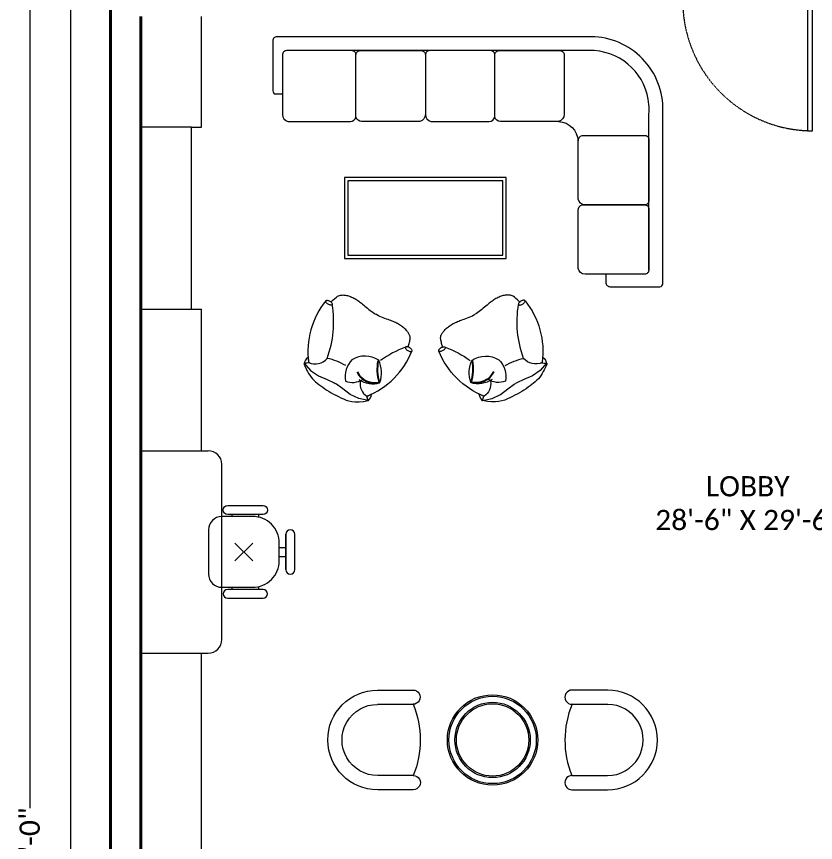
# Model space of a CAD drawing. Extents: x -454308 to 890911, y -14103 to 1343694.
# Drawn here: x 205868.9 to 206105.9, y 660471.3 to 660716.2 of the extents above; entities that cross this region are included whole.
import ezdxf

# ---------------------------------------------------------------- set-up
doc = ezdxf.new("R2010")
doc.units = 0
doc.header["$MEASUREMENT"] = 0
doc.header["$PDMODE"] = 32
doc.linetypes.add('DOT2', pattern=[3.175, 0, -3.175])
doc.linetypes.add('HIDDEN', pattern=[9.525, 6.35, -3.175])
for name, color, linetype, lineweight in [('AR- Dim', 159, 'Continuous', 9), ('AR-DOOR', 45, 'Continuous', 9), ('AR-FUR', 11, 'Continuous', 9), ('AR-TEXT', 163, 'Continuous', 9), ('AR-WALL', 1, 'Continuous', 40)]:
    doc.layers.add(name, color=color, linetype=linetype, lineweight=lineweight)
doc.layers.add('IFF-FURN-DETAIL', color=250, linetype='Continuous')
doc.styles.add('AA_06.0', font='CANDARA.TTF', dxfattribs={"height": 6})
doc.dimstyles.new('AA_06.0', dxfattribs={"dimtxt": 6, "dimasz": 3.5, "dimexe": 0.18, "dimexo": 0.0625, "dimgap": 0.09, "dimtad": 0, "dimzin": 1, "dimdsep": 46, "dimlunit": 4, "dimtxsty": 'AA_06.0', "dimblk": 'DIM ARROW', "dimcen": 0.09, "dimclrd": 4, "dimclre": 256, "dimadec": 0, "dimazin": 0, "dimtfac": 1, "dimtofl": 0, "dimtmove": 0, "dimatfit": 3, "dimfxl": 1, "dimtolj": 1, "dimtzin": 0, "dimlwd": -1, "dimarcsym": 0})

# ---------------------------------------------------------------- blocks, each defined once
blk = doc.blocks.new('PILLOW-1')
at = {"color": 0}
blk.add_lwpolyline([(198, -165.3, -0.232884), (126.3, -346, -0.184752), (-44.3, -233.7, -0.286563), (74.8, -22, -0.237978), (272.6, -68.2, -0.243587), (179.4, -195.4, 4.263709)], format="xyb", dxfattribs=at)
at = {"layer": 'IFF-FURN-DETAIL', "linetype": 'ByBlock'}
blk.add_lwpolyline([(147.6, -117.6, -0.343333), (126.5, -342.2, 0.126408), (-39.5, -232.6, -5.969376)], format="xyb", dxfattribs=at)
blk = doc.blocks.new('SINGLE SOFA 2')
at = {"linetype": 'ByBlock'}
for p in [(-19.24, 12.49), (-19.22, 12.47)]:
    blk.add_line(p, (-18.19, 11.57), dxfattribs=at)
for points in [[(2.87, 12.49), (2.71, 12.61), (2.46, 12.8), (2.12, 13.06), (1.7, 13.36), (1.22, 13.69), (0.7, 14.03), (0.14, 14.35), (-0.44, 14.65), (-1.03, 14.91), (-1.63, 15.13), (-2.24, 15.32), (-2.86, 15.47), (-3.5, 15.59), (-4.16, 15.68), (-4.84, 15.76), (-5.54, 15.82), (-6.26, 15.87), (-7.01, 15.9), (-7.77, 15.92), (-8.55, 15.93), (-9.34, 15.92), (-10.14, 15.9), (-10.95, 15.86), (-11.77, 15.81), (-12.59, 15.73), (-13.43, 15.61), (-14.28, 15.42), (-15.17, 15.14), (-16.09, 14.73), (-17.07, 14.17), (-18.1, 13.43), (-19.21, 12.49)], [(-19.21, 12.49), (-16.48, 13.38), (-13.66, 13.57), (-10.94, 13.16), (-8.62, 12.95), (-8.21, 13.01)], [(-19.21, 12.49), (-16.48, 13.38), (-13.66, 13.57), (-10.94, 13.16), (-8.62, 12.95), (-8.21, 13.01)], [(2.79, 12.39), (0.07, 13.31), (-2.75, 13.53), (-5.47, 13.13), (-7.79, 12.94), (-8.21, 13.01)], [(2.79, 12.39), (0.07, 13.31), (-2.75, 13.53), (-5.47, 13.13), (-7.79, 12.94), (-8.21, 13.01)], [(-21.51, -7.21), (-21.5, -7.29), (-21.46, -7.45), (-21.4, -7.68), (-21.33, -7.96), (-21.25, -8.28), (-21.15, -8.61), (-21.05, -8.93), (-20.95, -9.23), (-20.85, -9.5), (-20.74, -9.72), (-20.63, -9.92), (-20.51, -10.09), (-20.38, -10.24), (-20.25, -10.37), (-20.1, -10.49), (-19.93, -10.6), (-19.75, -10.71), (-19.55, -10.83), (-19.34, -10.93), (-19.1, -11.04), (-18.86, -11.14), (-18.59, -11.23), (-18.31, -11.32), (-18.01, -11.4), (-17.7, -11.47), (-17.37, -11.53), (-17.03, -11.57), (-16.69, -11.61), (-16.34, -11.64), (-15.99, -11.66), (-15.64, -11.67), (-15.29, -11.66), (-14.95, -11.64), (-14.61, -11.61), (-14.27, -11.58), (-13.92, -11.53), (-13.55, -11.47), (-13.16, -11.41), (-12.74, -11.34), (-12.3, -11.27), (-11.81, -11.19), (-11.3, -11.11), (-10.78, -11.03), (-10.25, -10.96), (-9.73, -10.9), (-9.23, -10.84), (-8.76, -10.81), (-8.33, -10.79)], [(4.91, -7.38), (4.71, -8.2), (4.51, -8.85), (4.32, -9.37), (4.14, -9.77), (3.96, -10.07), (3.77, -10.3), (3.58, -10.48), (3.39, -10.62), (3.18, -10.76), (2.96, -10.89), (2.74, -11.01), (2.49, -11.12), (2.24, -11.22), (1.97, -11.32), (1.69, -11.4), (1.39, -11.48), (1.07, -11.55), (0.75, -11.6), (0.41, -11.65), (0.06, -11.68), (-0.29, -11.71), (-0.64, -11.72), (-0.99, -11.73), (-1.33, -11.72), (-1.67, -11.7), (-2.01, -11.67), (-2.35, -11.63), (-2.71, -11.58), (-3.07, -11.52), (-3.46, -11.45), (-3.88, -11.38), (-4.33, -11.3), (-4.81, -11.22), (-5.32, -11.14), (-5.84, -11.05), (-6.37, -10.98), (-6.89, -10.91), (-7.39, -10.85), (-7.86, -10.81), (-8.29, -10.79)]]:
    blk.add_lwpolyline(points, dxfattribs=at)
for points in [[(-20.87, -6.76, 0.186829), (-20.93, -6.59, 0.101651), (-21.19, -6.4, 0.060225), (-21.53, -6.29, 0.046578), (-21.98, -6.25, 0.046578), (-22.43, -6.29, 0.060225), (-22.76, -6.39, 0.101651), (-23.02, -6.58, 0.186829), (-23.09, -6.75, 0.186829), (-23.02, -6.92, 0.101651), (-22.76, -7.11, 0.060225), (-22.43, -7.21, 0.046578), (-21.98, -7.26, 0.046578), (-21.53, -7.22, 0.060225), (-21.2, -7.11, 0.101651), (-20.94, -6.92, 0.186829)], [(4.29, -6.86, -0.186829), (4.35, -6.7, -0.101651), (4.61, -6.51, -0.060225), (4.95, -6.4, -0.046578), (5.4, -6.36, -0.046578), (5.85, -6.41, -0.060225), (6.18, -6.52, -0.101651), (6.44, -6.71, -0.186829), (6.5, -6.87, -0.186829), (6.44, -7.04, -0.101651), (6.18, -7.23, -0.060225), (5.84, -7.33, -0.046578), (5.39, -7.37, -0.046578), (4.94, -7.33, -0.060225), (4.61, -7.22, -0.101651), (4.35, -7.03, -0.186829)]]:
    blk.add_lwpolyline(points, format="xyb", close=True, dxfattribs=at)
for points in [[(-20.87, -6.76, 0.186829), (-20.93, -6.59, 0.101651), (-21.19, -6.4, 0.060225), (-21.53, -6.29, 0.046578), (-21.98, -6.25, 0.046578), (-22.43, -6.29, 0.060225), (-22.76, -6.39, 0.101651), (-23.02, -6.58, 0.186829), (-23.09, -6.75, 0.186829)], [(-21.51, -7.21, 0.0573), (-21.2, -7.11, 0.101651), (-20.94, -6.92, 0.186829), (-20.87, -6.76, 0.186829)], [(4.29, -6.86, -0.186829), (4.35, -6.7, -0.101651), (4.61, -6.51, -0.060225), (4.95, -6.4, -0.046578), (5.4, -6.36, -0.046578), (5.85, -6.41, -0.060225), (6.18, -6.52, -0.101651), (6.44, -6.71, -0.186829), (6.5, -6.87, -0.186829)], [(4.93, -7.32, -0.0573), (4.61, -7.22, -0.101651), (4.35, -7.03, -0.186829), (4.29, -6.86, -0.186829)]]:
    blk.add_lwpolyline(points, format="xyb", dxfattribs=at)
for centre, radius, start, end in [((-14.49, 11.62), 4.84, 169.5972, 195.0128), ((-20.77, 42.26), 38.01, 305.8994, 308.462), ((-20.77, 42.26), 38.01, 305.8994, 308.2795), ((-0.58, 11.43), 3.49, 340.6782, 19.5441), ((0.64, -3.28), 23.98, 141.7436, 188.3229), ((0.64, -3.28), 23.98, 141.7436, 145.5574), ((-18.5, 7.09), 4.5, 21.3758, 86.0835), ((-18.5, 7.09), 4.5, 21.3758, 86.0835), ((2.03, 7), 4.5, 93.4321, 170.6918), ((2.03, 7), 4.5, 93.4321, 170.6918), ((-17.19, -3.2), 23.98, 351.1927, 37.772), ((-17.19, -3.2), 23.98, 33.9753, 37.772), ((-8.15, 25.51), 18.69, 269.7748, 287.9155), ((-8.15, 25.51), 18.69, 269.7748, 287.9155), ((28.74, 13.18), 31.62, 189.9387, 219.3456), ((28.74, 13.18), 31.62, 189.9387, 219.3456), ((-45.15, 13.5), 31.62, 320.17, 335.3757), ((-45.15, 13.5), 31.62, 320.17, 335.3757)]:
    blk.add_arc(centre, radius, start, end, dxfattribs=at)
at = {"linetype": 'ByBlock', "extrusion": (0, 0, -1), "xscale": 0.03275934165516389, "yscale": 0.03275934165516389, "zscale": -0.03275934208198866, "rotation": 90.2421956120825}
blk.add_blockref('PILLOW-1', (8.25, 1.93), dxfattribs=at)
blk.add_blockref('PILLOW-1', (8.25, 1.93), dxfattribs=at)
blk = doc.blocks.new('L-SHAPE SOFA 1')
for points in [[(-66.6, 31.71), (-68.76, 31.71, -0.414214), (-70, 32.94), (-70, 47.76, -0.414214), (-69.18, 48.59), (-18.94, 48.59, -0.417206), (4.12, 28.41), (4.12, -65.88, -0.414214), (2.88, -67.12), (-11.53, -67.12, -0.162278), (-12.76, -66.71), (-12.76, -64.24)], [(-65.06, 44.47), (-18.79, 44.47, -0.039865), (-16.01, 44.47)], [(-16.01, 44.47, -0.371492), (0, 28.28), (0, -61.76)]]:
    blk.add_lwpolyline(points, format="xyb")
for points in [[(-46.94, 44.47), (-65.06, 44.47, 0.414214), (-66.29, 43.24), (-66.29, 25.53, 0.350781), (-64.65, 23.47), (-47.35, 23.47, 0.333333), (-45.71, 24.71), (-45.71, 43.24, 0.414214)], [(-26.35, 44.47), (-44.47, 44.47, 0.414214), (-45.71, 43.24), (-45.71, 25.53, 0.350781), (-44.06, 23.47), (-26.76, 23.47, 0.333333), (-25.12, 24.71), (-25.12, 43.24, 0.414214)], [(0, 0), (0, 18.12, 0.414214), (-1.24, 19.35), (-18.94, 19.35, 0.350781), (-21, 17.71), (-21, 0.41, 0.333333), (-19.76, -1.24), (-1.24, -1.24, 0.414214)], [(0, -2.47), (0, -20.59, -0.414214), (-1.24, -21.82), (-18.94, -21.82, -0.350781), (-21, -20.18), (-21, -2.88, -0.333333), (-19.76, -1.24), (-1.24, -1.24, -0.414214)], [(0, -41.18), (0, -23.06, 0.414214), (-1.24, -21.82), (-18.94, -21.82, 0.350781), (-21, -23.47), (-21, -40.76, 0.333333), (-19.76, -42.41), (-1.24, -42.41, 0.414214)], [(0, -43.65), (0, -63, -0.414214), (-1.24, -64.24), (-18.94, -64.24, -0.350781), (-21, -62.59), (-21, -44.06, -0.333333), (-19.76, -42.41), (-1.24, -42.41, -0.414214)]]:
    blk.add_lwpolyline(points, format="xyb", close=True)
blk.add_lwpolyline([(-65.88, 44.16), (-65.88, 44.16)])
for centre, radius, start, end in [((-67.04, 32.79), 1.17, 291.8436, 309.6505), ((-27.06, 17.41), 6.06, 2.7526, 87.2474)]:
    blk.add_arc(centre, radius, start, end)
blk = doc.blocks.new('door 42')
at = {"lineweight": 15, "ltscale": 0.1}
blk.add_lwpolyline([(-0.75, 3), (0.75, 3), (0.75, 39.85), (-0.75, 39.85)], close=True, dxfattribs=at)
at = {"lineweight": 20, "ltscale": 0.1}
for points in [[(-2.5, 3), (-0.75, 3), (-0.75, 1.38), (0, 1.38), (0, -1.38), (-0.75, -1.38), (-0.75, -3), (-2.5, -3), (-2.5, 3)], [(39.5, 3), (37.75, 3), (37.75, 1.38), (37, 1.38), (37, -1.38), (37.75, -1.38), (37.75, -3), (39.5, -3), (39.5, 3)]]:
    blk.add_lwpolyline(points, dxfattribs=at)
at = {"linetype": 'HIDDEN', "ltscale": 0.002}
blk.add_arc((-0.75, 1.38), 38.5, 0, 87.7671, dxfattribs=at)
blk = doc.blocks.new('SINGLE CHAIR')
at = {"linetype": 'Continuous'}
for p, q in [((-8.18, 8.31), (-8.21, 20.12)), ((-3.46, 8.32), (-3.49, 20.13)), ((-3.49, 20.13), (-3.46, 8.32)), ((20.13, 20.19), (20.16, 8.38)), ((24.86, 20.2), (24.89, 8.39))]:
    blk.add_line(p, q, dxfattribs=at)
at = {"linetype": 'Continuous', "extrusion": (0, 0, -1)}
for centre, major_axis, start_param, end_param in [((-5.85, 20.13), (1.67, 1.67), 3.924598, 7.066191), ((8.39, -8.18), (-21.71, 21.71), 0.388215, 1.177797), ((22.5, 20.2), (1.67, 1.67), 3.924598, 7.066191), ((8.35, 8.35), (11.69, 11.69), 0.783006, 3.924598), ((8.35, 8.35), (-8.35, 8.35), 2.353802, 5.495395)]:
    blk.add_ellipse(centre, major_axis=major_axis, ratio=1, start_param=start_param, end_param=end_param, dxfattribs=at)
blk = doc.blocks.new('STUDY CHAIR')
for p, q in [((-3.94, 24.23), (-3.94, 24.84)), ((3.94, 24.03), (3.94, 24.84)), ((-3.09, 16.36), (2.16, 11.11)), ((-3.09, 11.11), (2.16, 16.36)), ((10.04, 15.05), (12.01, 15.05)), ((10.04, 12.42), (12.01, 12.42)), ((-3.94, 2.62), (-3.94, 3.23)), ((3.94, 2.62), (3.94, 3.43))]:
    blk.add_line(p, q)
for points in [[(-5.25, 27.47), (5.25, 27.47, -1), (5.25, 24.84), (-5.25, 24.84, -1)], [(10.04, 11.11), (10.04, 16.36, 0.414214), (2.16, 24.23), (-7.02, 24.23, 0.414214), (-10.96, 20.3), (-10.96, 7.17, 0.414214), (-7.02, 3.23), (2.16, 3.23, 0.414214)], [(12.01, 18.98), (12.01, 8.48, 1), (14.63, 8.48), (14.63, 18.98, 1)], [(-5.25, 0), (5.25, 0, 1), (5.25, 2.62), (-5.25, 2.62, 1)]]:
    blk.add_lwpolyline(points, format="xyb", close=True)
for points in [[(12.01, 8.48), (12.01, 18.98)], [(14.63, 8.48), (14.63, 18.98)]]:
    blk.add_lwpolyline(points)
for centre, start, end in [((13.32, 18.98), 0, 180), ((13.32, 8.48), 180, 0)]:
    blk.add_arc(centre, 1.31, start, end)
blk = doc.blocks.new('DIM ARROW')
at = {"color": 3, "ltscale": 0.1}
for p, q in [((-0.5, 0), (0.5, 0)), ((-0.354, -0.354), (0.354, 0.354)), ((0, 0.5), (0, -0.5))]:
    blk.add_line(p, q, dxfattribs=at)
blk = doc.blocks.new('*D522')
at = {"layer": 'AR- Dim', "linetype": 'DOT2', "lineweight": -2, "ltscale": 0.00125}
for p, q in [((205896.72, 660725.19), (205884.71, 660725.19)), ((205896.72, 660140.19), (205884.71, 660140.19))]:
    blk.add_line(p, q, dxfattribs=at)
at = {"layer": 'AR- Dim', "color": 4, "ltscale": 0.00125}
for p, q in [((205884.89, 660721.69), (205884.89, 660444.49)), ((205884.89, 660143.69), (205884.89, 660420.88))]:
    blk.add_line(p, q, dxfattribs=at)
at = {"layer": 'DEFPOINTS', "color": 0, "lineweight": 30, "ltscale": 0.00125}
for p in [(205884.89, 660725.19), (205896.79, 660725.19), (205896.79, 660140.19)]:
    blk.add_point(p, dxfattribs=at)
at = {"layer": 'AR- Dim', "color": 4, "ltscale": 0.00125, "xscale": 3.5, "yscale": 3.5, "zscale": 3.5}
for p, rotation in [((205884.89, 660725.19), 90), ((205884.89, 660140.19), 270)]:
    blk.add_blockref('DIM ARROW', p, dxfattribs=dict(at, rotation=rotation))
at = {"layer": 'AR- Dim', "color": 0, "ltscale": 0.00125, "insert": (205884.89, 660432.69), "char_height": 6, "attachment_point": 5, "rotation": 90, "style": 'AA_06.0'}
blk.add_mtext('\\A1;48\'-9"', dxfattribs=at)
blk = doc.blocks.new('*D524')
at = {"layer": 'AR- Dim', "linetype": 'DOT2', "lineweight": -2, "ltscale": 0.00125}
for p, q in [((205884.82, 660920.19), (205872.67, 660920.19)), ((205884.82, 660020.19), (205872.67, 660020.19))]:
    blk.add_line(p, q, dxfattribs=at)
at = {"layer": 'AR- Dim', "color": 4, "ltscale": 0.00125}
for p, q in [((205872.85, 660916.69), (205872.85, 660481.43)), ((205872.85, 660023.69), (205872.85, 660458.94))]:
    blk.add_line(p, q, dxfattribs=at)
at = {"layer": 'DEFPOINTS', "color": 0, "lineweight": 30, "ltscale": 0.00125}
for p in [(205884.89, 660920.19), (205872.85, 660020.19), (205884.89, 660020.19)]:
    blk.add_point(p, dxfattribs=at)
at = {"layer": 'AR- Dim', "color": 4, "ltscale": 0.00125, "xscale": 3.5, "yscale": 3.5, "zscale": 3.5}
for p, rotation in [((205872.85, 660920.19), 90), ((205872.85, 660020.19), 270)]:
    blk.add_blockref('DIM ARROW', p, dxfattribs=dict(at, rotation=rotation))
at = {"layer": 'AR- Dim', "color": 0, "ltscale": 0.00125, "insert": (205872.85, 660470.19), "char_height": 6, "attachment_point": 5, "rotation": 90, "style": 'AA_06.0'}
blk.add_mtext('\\A1;75\'-0"', dxfattribs=at)

msp = doc.modelspace()

# ---------------------------------------------------------------- linework, layer by layer
at = {"layer": 'AR-FUR'}
for p, q in [((205923.787, 660683.422), (205923.787, 660716.187)), ((205920.787, 660683.422), (205923.787, 660683.422)), ((205920.787, 660629.422), (205923.787, 660629.422)), ((205923.787, 660587.422), (205923.787, 660629.422)), ((205905.787, 660587.422), (205925.787, 660587.422)), ((205929.787, 660531.422), (205929.787, 660583.422)), ((205905.787, 660527.422), (205925.787, 660527.422)), ((205923.787, 660466.187), (205923.787, 660527.422))]:
    msp.add_line(p, q, dxfattribs=at)
for points in [[(205920.787, 660629.422), (205920.787, 660683.422), (205905.787, 660683.422), (205905.787, 660629.422)], [(205966.199, 660668.422), (205966.199, 660644.422), (206014.199, 660644.422), (206014.199, 660668.422)], [(205967.199, 660667.422), (205967.199, 660645.422), (206013.199, 660645.422), (206013.199, 660667.422)]]:
    msp.add_lwpolyline(points, close=True, dxfattribs=at)
for radius in [13.404, 12.957, 11.17, 10.723]:
    msp.add_circle((206010.132, 660501.653), radius, dxfattribs=at)
for centre, start, end in [((205925.787, 660583.422), 0, 90), ((205925.787, 660531.422), 270, 0)]:
    msp.add_arc(centre, 4, start, end, dxfattribs=at)
at = {"layer": 'AR-WALL', "ltscale": 3}
for p, q in [((205896.787, 660119.187), (205896.787, 660725.187)), ((205905.787, 660371.187), (205905.787, 660716.187))]:
    msp.add_line(p, q, dxfattribs=at)

# ---------------------------------------------------------------- block references
at = {"layer": 'AR-DOOR', "rotation": 180}
msp.add_blockref('door 42', (206104.287, 660722.187), dxfattribs=at)
at = {"layer": 'AR-FUR', "xscale": -1}
for name, p, rotation in [('L-SHAPE SOFA 1', (206012.022, 660706.069), 270), ('SINGLE SOFA 2', (206017.551, 660622.696), 210.0000000050688)]:
    msp.add_blockref(name, p, dxfattribs=dict(at, rotation=rotation))
at = {"layer": 'AR-FUR', "rotation": 150.000000004481}
msp.add_blockref('SINGLE SOFA 2', (205962.847, 660622.696), dxfattribs=at)
at = {"layer": 'AR-FUR'}
msp.add_blockref('STUDY CHAIR', (205936.81, 660543.689), dxfattribs=at)
at = {"layer": 'AR-FUR', "yscale": 0.8936170212605248}
for p, xscale, zscale, rotation in [((205968.556, 660509.118), 0.8936170212605248, 0.8936170212604958, 270), ((206051.708, 660509.109), -0.8936170212605248, 0.8936170212679265, 90)]:
    msp.add_blockref('SINGLE CHAIR', p, dxfattribs=dict(at, xscale=xscale, zscale=zscale, rotation=rotation))

# ---------------------------------------------------------------- texts
at = {"layer": 'AR-TEXT', "insert": (206085.81, 660579.889), "char_height": 6, "width": 97.77399, "attachment_point": 2, "style": 'AA_06.0'}
msp.add_mtext('\\A1;LOBBY\\P28\'-6" X 29\'-6"', dxfattribs=at)

# ---------------------------------------------------------------- dimensions: what is measured, and where the dimension line sits
at = {"layer": 'AR- Dim', "ltscale": 0.00125}
for base, p1, p2, picture, middle in [((205872.852, 660020.187), (205884.887, 660920.187), (205884.887, 660020.187), '*D524', (205872.852, 660470.187)), ((205884.887, 660725.187), (205896.787, 660140.187), (205896.787, 660725.187), '*D522', (205884.887, 660432.687))]:
    dim = msp.add_linear_dim(base=base, p1=p1, p2=p2, angle=90, dimstyle='AA_06.0', dxfattribs=at)
    dim.commit()
    dim.dimension.update_dxf_attribs({"geometry": picture, "text_midpoint": middle})

doc.saveas('drawing.dxf')
